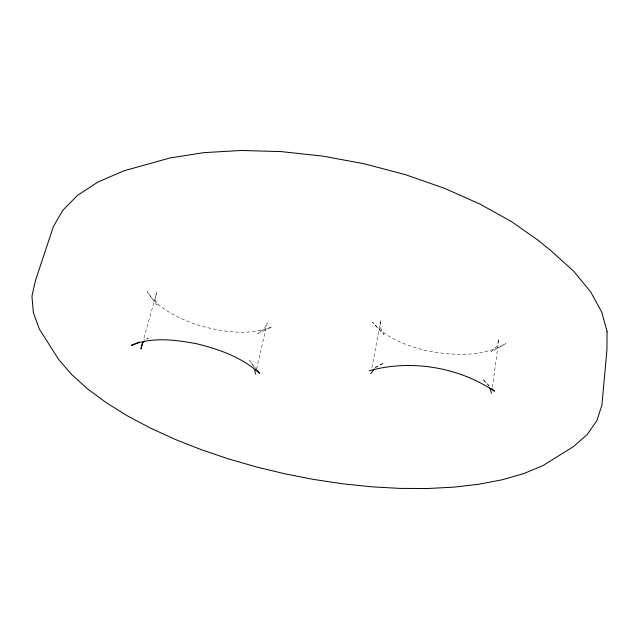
<?xml version="1.0" encoding="UTF-8"?>
<svg xmlns="http://www.w3.org/2000/svg" width="639" height="639" viewBox="0 0 639 639"><rect width="100%" height="100%" fill="white"/><g stroke="black" fill="none" stroke-linecap="round" stroke-linejoin="round"><path stroke-width="0.48" stroke-dasharray="3.19 2.4" d="M492.373 387.298L498.931 338.926L497.038 345.883L491.287 351.809L505.992 343.518C482.094 357.481 452.739 355.643 426.509 350.715C406.684 345.739 386.02 338.382 372.513 322.24L383.688 334.564L380.269 327.232L380.772 320.123L371.786 368.639M256.511 369.23L267.23 322.943L264.234 328.893L257.765 333.494L271.974 326.904C247.173 336.537 219.536 331.657 194.863 324.069C176.827 317.279 157.921 308.477 147.154 291.703L157.146 305.242L155.125 298.173L156.938 291.799L143.32 340.267M146.786 339.381L148.192 338.191L143.775 340.1M375.405 367.601L383.863 362.904L375.221 367.529M489.17 385.772L482.621 378.951L489.186 386.148M256.774 369.797L249.569 360.508L254.45 367.569"/><path stroke-width="0.96" d="M142.785 342.184L140.907 348.878L142.585 342.951L144.686 341.17M370.892 373.488L374.278 369.07M139.358 342.001L131.41 345.435C152.002 336.561 175.174 339.812 196.54 343.718C219.241 349.365 242.405 357.369 259.785 373.663L257.381 370.572M369.166 370.772C410.885 359.182 458.538 367.002 494.418 391.228L491.798 388.496M489.786 387.913L491.567 393.225M254.713 369.422L255.392 374.055M607.05 331.449L606.962 349.573L601.906 405.158L596.882 420.614L587.297 434.416L573.662 446.469L542.846 465.655L523.892 473.523L502.446 479.713L478.923 484.242L453.722 487.166L427.187 488.531L399.631 488.388L371.371 486.79L342.664 483.795L313.773 479.458L284.954 473.826L256.439 466.957L228.482 458.898L201.333 449.704L175.254 439.424L150.524 428.122L127.457 415.885L106.362 402.778L87.607 388.919L71.56 374.43L58.636 359.461L39.291 328.989L33.324 312.455L31.95 296.057L35.592 280.114L53.356 226.693L62.686 210.423L77.527 195.366L97.999 181.995L124.03 170.773L169.982 157.961L203.753 152.657L241.087 150.469L281.064 151.587L322.583 156.068L364.438 163.832L405.39 174.663L444.257 188.217L479.945 204.057L511.559 221.645L538.405 240.44L550.81 250.616L573.71 271.232L590.684 291.895L601.738 312.112L607.05 331.449"/></g></svg>
